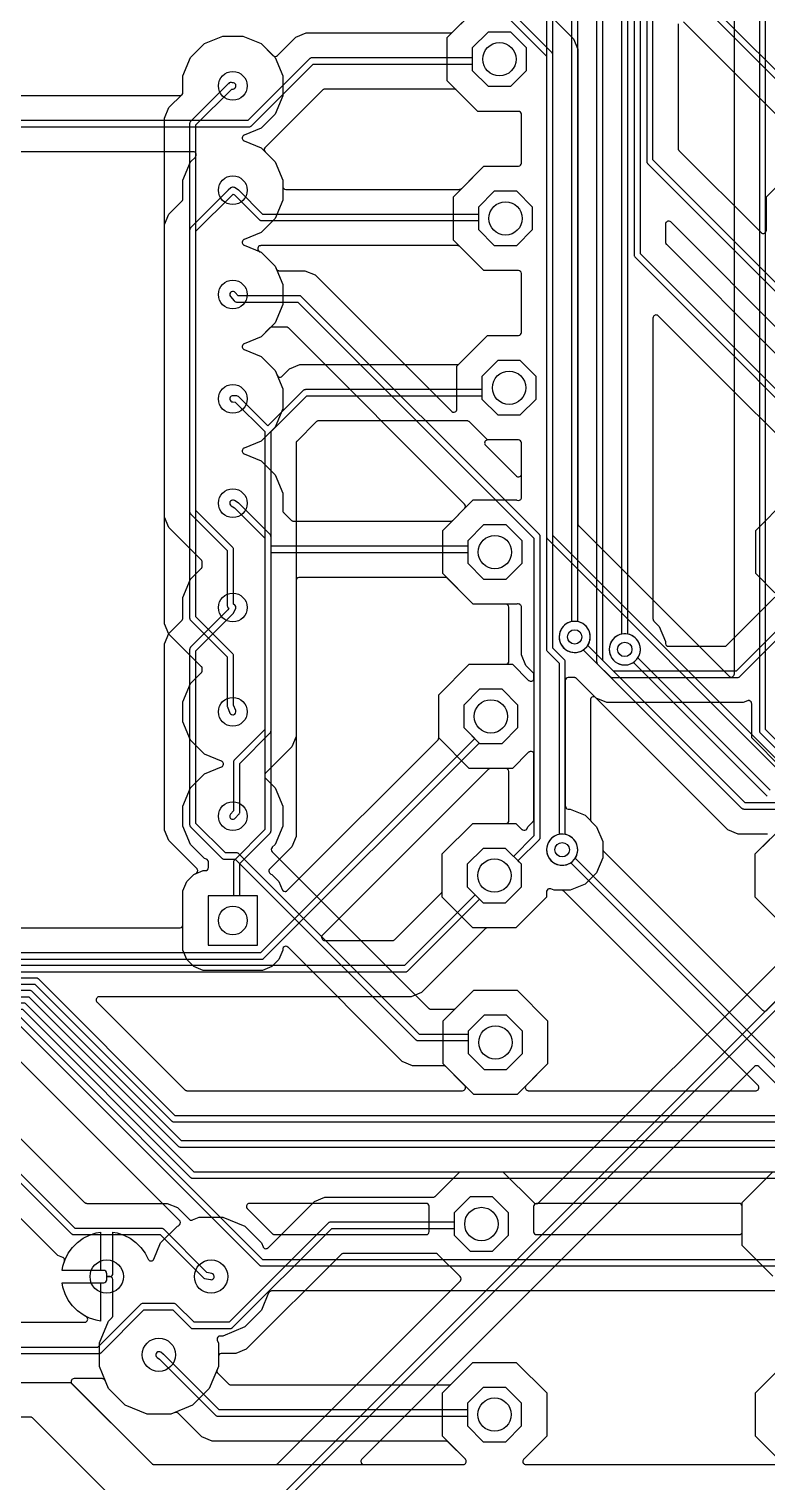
# Model space of a CAD drawing. Header units: millimetres. Extents: x 0 to 100, y 0 to 100.
# Drawn here: x 17.96 to 35.92, y 44.5 to 79.87 of the extents above; entities that cross this region are included whole.
import ezdxf

# ---------------------------------------------------------------- set-up
doc = ezdxf.new("R2010")
doc.units = ezdxf.units.MM

msp = doc.modelspace()

# ---------------------------------------------------------------- linework, layer by layer
at = {"layer": '16_copper'}
for points in [[(30.556, 83.026), (30.556, 64.77), (30.557, 64.762), (30.558, 64.753, 0.087654), (30.568, 64.729), (30.573, 64.723), (30.579, 64.716), (30.861, 64.434), (30.861, 60.264), (30.815, 60.252, 0.876976), (30.962, 59.515), (31.011, 59.521, 0.818106), (31.013, 60.264), (31.013, 64.465), (31.012, 64.474), (31.012, 64.482, 0.087654), (31.001, 64.507), (30.996, 64.512), (30.991, 64.519), (30.709, 64.802), (30.709, 83.058)], [(31.166, 82.874), (31.166, 65.446), (31.12, 65.434, 0.876976), (31.267, 64.697), (31.316, 64.703, 0.818106), (31.318, 65.446), (31.318, 82.906)], [(32.995, 82.874), (32.995, 76.657), (32.996, 76.649), (32.996, 76.64, 0.087654), (33.007, 76.616), (33.012, 76.61), (33.017, 76.603), (40.679, 68.941)], [(31.775, 82.722), (31.775, 64.465), (31.777, 64.457), (31.777, 64.448, 0.087654), (31.788, 64.424), (31.792, 64.418), (31.798, 64.411), (32.103, 64.107), (32.109, 64.101), (32.116, 64.096, 0.087651), (32.14, 64.086), (32.148, 64.085), (32.156, 64.084), (35.204, 64.084), (35.213, 64.085), (35.221, 64.086, 0.087654), (35.246, 64.096), (35.251, 64.101), (35.258, 64.107), (38.589, 67.437)], [(32.385, 82.569), (32.385, 65.141), (32.339, 65.129, 0.876976), (32.486, 64.392), (32.535, 64.398, 0.818106), (32.537, 65.141), (32.537, 82.601)], [(32.69, 82.722), (32.69, 74.371), (32.691, 74.363), (32.692, 74.354, 0.087654), (32.702, 74.33), (32.707, 74.324), (32.712, 74.317), (38.656, 68.374)], [(36.295, 61.87), (35.551, 62.614), (35.551, 63.448), (35.549, 63.457), (35.548, 63.467, 0.383472), (35.463, 63.523), (35.456, 63.521), (35.445, 63.518), (35.341, 63.475), (32.02, 63.475), (31.768, 63.579), (31.753, 63.594, 0.572911), (31.626, 63.561), (31.625, 63.552), (31.623, 63.545, 0.015791), (31.623, 63.54), (31.623, 60.636), (31.624, 60.627), (31.625, 60.619, 0.087654), (31.635, 60.595), (31.64, 60.589), (31.645, 60.582), (31.775, 60.453), (31.925, 60.09), (31.925, 59.697), (31.775, 59.334), (31.497, 59.056), (31.134, 58.905), (30.741, 58.905), (30.662, 58.938), (30.653, 58.94), (30.644, 58.943, 0.383481), (30.559, 58.886), (30.558, 58.878), (30.557, 58.867), (30.557, 58.737), (29.813, 57.993), (28.761, 57.993), (28.017, 58.737), (28.017, 59.789), (28.761, 60.533), (29.813, 60.533), (29.959, 60.388), (29.966, 60.382), (29.974, 60.376, 0.383473), (30.074, 60.396), (30.078, 60.403), (30.083, 60.412), (30.1, 60.453), (30.229, 60.582), (30.234, 60.589), (30.24, 60.595, 0.087651), (30.25, 60.62), (30.25, 60.627), (30.251, 60.636), (30.251, 62.211), (30.251, 62.213), (30.251, 62.216, 0.54841), (30.138, 62.277), (30.131, 62.272), (30.125, 62.268, 0.015772), (30.121, 62.264), (29.727, 61.87), (28.675, 61.87), (27.931, 62.614), (27.931, 63.666), (28.675, 64.41), (29.727, 64.41), (30.121, 64.016), (30.124, 64.014), (30.125, 64.012, 0.54841), (30.249, 64.049), (30.25, 64.057), (30.251, 64.065, 0.01577), (30.251, 64.069), (30.251, 64.15), (30.25, 64.158), (30.25, 64.166, 0.087654), (30.239, 64.191), (30.234, 64.196), (30.229, 64.203), (30.051, 64.382), (29.947, 64.634), (29.947, 65.807), (29.946, 65.81), (29.946, 65.813, 0.436992), (29.833, 65.874), (29.828, 65.87), (28.773, 65.87), (28.029, 66.614), (28.029, 67.666), (28.773, 68.41), (29.828, 68.41), (29.834, 68.406, 0.481349), (29.944, 68.452), (29.945, 68.461), (29.946, 68.468, 0.015801), (29.947, 68.473), (29.947, 69.794), (29.946, 69.799, 0.392588), (29.87, 69.87), (29.118, 69.87), (28.678, 70.31), (28.671, 70.315), (28.664, 70.321, 0.087651), (28.64, 70.331), (28.632, 70.331), (28.624, 70.333), (25.004, 70.333), (24.996, 70.331), (24.988, 70.331, 0.087654), (24.963, 70.32), (24.958, 70.316), (24.951, 70.31), (24.483, 69.842), (24.477, 69.835), (24.472, 69.829, 0.087651), (24.462, 69.804), (24.461, 69.797), (24.46, 69.788), (24.46, 62.652), (24.356, 62.4), (24.152, 62.197), (24.152, 62.197), (23.721, 61.765), (23.715, 61.758), (23.71, 61.752, 0.068341), (23.7, 61.727), (23.699, 61.72), (23.698, 61.711), (23.698, 61.68, 0.14431), (23.71, 61.638), (23.715, 61.633), (23.721, 61.626), (23.949, 61.397), (24.134, 60.951), (24.134, 60.469), (23.949, 60.023), (23.879, 59.952), (23.875, 59.948, 0.39257), (23.879, 59.845), (27.694, 56.029), (27.701, 56.024), (27.707, 56.019, 0.087651), (27.732, 56.009), (27.739, 56.008), (27.748, 56.007), (28.289, 56.007), (28.298, 56.008), (28.306, 56.009, 0.087654), (28.331, 56.019), (28.336, 56.024), (28.343, 56.029), (28.786, 56.472), (29.838, 56.472), (30.582, 55.728), (30.582, 54.676), (29.838, 53.932), (28.786, 53.932), (28.104, 54.613), (28.097, 54.618), (28.091, 54.624, 0.087651), (28.066, 54.634), (28.059, 54.634), (28.05, 54.635), (27.296, 54.635), (27.044, 54.74), (24.264, 57.52), (24.261, 57.521), (24.26, 57.524, 0.436211), (24.149, 57.511), (24.147, 57.509), (24.145, 57.506, 0.053146), (24.136, 57.486), (24.135, 57.478), (24.134, 57.471, 0.012752), (24.134, 57.466), (24.134, 57.445), (24.041, 57.221), (23.869, 57.049), (23.645, 56.956), (22.195, 56.956), (21.971, 57.049), (21.799, 57.221), (21.706, 57.445), (21.706, 58.895), (21.799, 59.119), (21.971, 59.291), (22.019, 59.311, 0.458573), (22.055, 59.42), (22.05, 59.427), (22.044, 59.435), (21.568, 59.911), (21.364, 60.114), (21.26, 60.366), (21.26, 64.906), (21.364, 65.158), (21.684, 65.479), (21.685, 65.48), (21.687, 65.481, 0.142991), (21.706, 65.52), (21.706, 65.529), (21.706, 65.531, 0.017867), (21.706, 65.536), (21.707, 65.538), (21.706, 65.539), (21.706, 66.031), (21.891, 66.477), (22.152, 66.738), (22.157, 66.745), (22.162, 66.751, 0.087651), (22.172, 66.776), (22.173, 66.783), (22.174, 66.792), (22.174, 66.893), (22.173, 66.901), (22.172, 66.91, 0.087654), (22.162, 66.934), (22.157, 66.94), (22.152, 66.947), (21.364, 67.734), (21.26, 67.986), (21.26, 77.708), (21.364, 77.96), (21.684, 78.28), (21.689, 78.287), (21.695, 78.293, 0.087651), (21.705, 78.318), (21.705, 78.325), (21.706, 78.334), (21.706, 78.731), (21.891, 79.177), (22.233, 79.519), (22.679, 79.704), (23.161, 79.704), (23.607, 79.519), (23.949, 79.177), (24.134, 78.731), (24.134, 78.249), (23.949, 77.803), (23.607, 77.461), (23.195, 77.29), (23.193, 77.289), (23.19, 77.288, 0.5484), (23.177, 77.16), (23.185, 77.156), (23.191, 77.152, 0.015775), (23.195, 77.15), (23.607, 76.979), (23.949, 76.637), (24.134, 76.191), (24.134, 75.709), (23.949, 75.263), (23.607, 74.921), (23.195, 74.75), (23.193, 74.749), (23.19, 74.748, 0.5484), (23.177, 74.62), (23.185, 74.616), (23.191, 74.612, 0.015775), (23.195, 74.61), (23.607, 74.439), (23.949, 74.097), (24.134, 73.651), (24.134, 73.169), (23.949, 72.723), (23.607, 72.381), (23.195, 72.21), (23.193, 72.209), (23.19, 72.208, 0.5484), (23.177, 72.08), (23.185, 72.076), (23.191, 72.072, 0.015775), (23.195, 72.07), (23.607, 71.899), (23.949, 71.557), (23.996, 71.444), (24.001, 71.436), (24.005, 71.427, 0.383466), (24.105, 71.408), (24.111, 71.413), (24.12, 71.419), (24.3, 71.6), (24.552, 71.704), (28.381, 71.704), (28.389, 71.705), (28.397, 71.706, 0.087654), (28.422, 71.716), (28.427, 71.721), (28.434, 71.727), (29.118, 72.41), (29.87, 72.41), (29.876, 72.411, 0.392588), (29.947, 72.486), (29.947, 73.917), (29.946, 73.923, 0.392588), (29.87, 73.993), (29.032, 73.993), (28.288, 74.737), (28.288, 75.789), (29.032, 76.533), (29.87, 76.533), (29.876, 76.534, 0.392588), (29.947, 76.609), (29.947, 77.794), (29.946, 77.799, 0.392588), (29.87, 77.87), (28.884, 77.87), (28.14, 78.614), (28.14, 79.666), (28.884, 80.41)], [(33.757, 79.999), (33.757, 76.973), (33.758, 76.964), (33.758, 76.956, 0.087654), (33.769, 76.931), (33.774, 76.926), (33.779, 76.919), (35.778, 74.92), (35.78, 74.919), (35.782, 74.916), (35.788, 74.913), (35.789, 74.911), (35.79, 74.911), (35.795, 74.907, 0.14431), (35.837, 74.898), (35.84, 74.899), (35.843, 74.899, 0.294754), (35.905, 74.953), (35.906, 74.962), (35.906, 74.962), (35.907, 74.965), (35.907, 74.967), (35.908, 74.969, 0.01577), (35.908, 74.974), (35.908, 75.789), (36.652, 76.533)], [(38.067, 68.1), (33.277, 72.89), (33.275, 72.892), (33.273, 72.894, 0.54841), (33.15, 72.857), (33.149, 72.848), (33.147, 72.841, 0.01577), (33.147, 72.836), (33.147, 65.513), (33.148, 65.504), (33.149, 65.496, 0.087654), (33.159, 65.471), (33.164, 65.466), (33.169, 65.459), (33.299, 65.33), (33.449, 64.966), (33.449, 64.922), (33.45, 64.917), (33.45, 64.911, 0.371202), (33.525, 64.846), (34.889, 64.846), (34.897, 64.847), (34.906, 64.848, 0.087654), (34.93, 64.858), (34.936, 64.863), (34.943, 64.869), (36.115, 66.041)], [(6.652, 62.887), (18.996, 50.543), (19.003, 50.538), (19.009, 50.532, 0.087651), (19.034, 50.522), (19.041, 50.522), (19.05, 50.521), (21.152, 50.521), (22.197, 49.476), (22.197, 49.476), (22.197, 49.475, 0.071774), (22.215, 49.463), (22.234, 49.456), (22.234, 49.456), (22.234, 49.456), (22.234, 49.456), (22.374, 49.425), (22.396, 49.424), (22.417, 49.429, 0.747787), (22.406, 49.575), (22.288, 49.6), (21.237, 50.651), (21.231, 50.656), (21.224, 50.661, 0.087651), (21.2, 50.671), (21.192, 50.672), (21.184, 50.673), (19.082, 50.673), (6.782, 62.973)], [(8.435, 62.181), (19.312, 51.305), (19.319, 51.3), (19.325, 51.294, 0.087651), (19.35, 51.284), (19.357, 51.284), (19.366, 51.283), (21.32, 51.283), (21.572, 51.178), (21.854, 50.896), (21.856, 50.895), (21.857, 50.894, 0.218356), (21.917, 50.874), (21.927, 50.877), (21.935, 50.879, 0.007894), (21.937, 50.88), (22.102, 50.948), (22.678, 50.948), (23.21, 50.727), (23.617, 50.32), (23.656, 50.226), (23.661, 50.218), (23.666, 50.209, 0.226628), (23.724, 50.179), (23.734, 50.18), (23.744, 50.181, 0.07971), (23.766, 50.19), (23.772, 50.195), (23.781, 50.201), (24.91, 51.331), (25.162, 51.435), (27.797, 51.435), (27.806, 51.436), (27.814, 51.437, 0.087654), (27.839, 51.447), (27.844, 51.452), (27.851, 51.457), (28.444, 52.05), (29.496, 52.05), (30.252, 51.294), (30.257, 51.291, 0.39257), (30.36, 51.294), (36.929, 57.863)], [(13.668, 48.387), (19.311, 48.387), (19.315, 48.388), (19.319, 48.387, 0.64561), (19.363, 48.519), (19.357, 48.523), (19.352, 48.528, 0.02267), (19.346, 48.531), (19.278, 48.566), (19.138, 48.667), (19.017, 48.788), (18.916, 48.928), (18.838, 49.081), (18.785, 49.244), (18.768, 49.348), (19.774, 49.348), (19.779, 49.348, 0.392588), (19.85, 49.424), (19.85, 49.576), (19.849, 49.582, 0.392588), (19.774, 49.652), (18.768, 49.652), (18.785, 49.756), (18.823, 49.873), (18.823, 49.875), (18.824, 49.878, 0.294761), (18.797, 49.956), (18.79, 49.961), (18.783, 49.965, 0.014771), (18.779, 49.967), (18.662, 50.015), (18.458, 50.219), (18.458, 50.219), (8.735, 59.941)], [(36.406, 53.932), (35.725, 54.612), (35.721, 54.615, 0.39257), (35.617, 54.612), (26.059, 45.054), (26.058, 45.052), (26.055, 45.05, 0.54841), (26.093, 44.927), (26.101, 44.925), (26.108, 44.924, 0.01577), (26.113, 44.924), (28.526, 44.924), (28.529, 44.924), (28.532, 44.924, 0.54841), (28.593, 45.037), (28.587, 45.044), (28.583, 45.05, 0.015772), (28.58, 45.054), (28.02, 45.614), (28.02, 46.666), (28.764, 47.41), (29.816, 47.41), (30.56, 46.666), (30.56, 45.614), (30, 45.054), (29.998, 45.052), (29.996, 45.05, 0.54841), (30.033, 44.927), (30.042, 44.925), (30.049, 44.924, 0.01577), (30.054, 44.924), (36.146, 44.924)], [(11.454, 47.625), (19.66, 47.625), (19.668, 47.626), (19.676, 47.627, 0.087654), (19.701, 47.637), (19.707, 47.642), (19.713, 47.647), (20.758, 48.692), (21.457, 48.692), (21.892, 48.257), (21.899, 48.252), (21.905, 48.246, 0.087651), (21.93, 48.236), (21.937, 48.236), (21.946, 48.235), (22.86, 48.235), (22.868, 48.236), (22.877, 48.236, 0.087654), (22.901, 48.247), (22.907, 48.252), (22.914, 48.257), (25.33, 50.673), (28.31, 50.673), (28.31, 50.506), (28.696, 50.12), (29.244, 50.12), (29.63, 50.506), (29.63, 51.054), (29.244, 51.44), (28.696, 51.44), (28.31, 51.054), (28.31, 50.825), (25.298, 50.825), (25.29, 50.824), (25.282, 50.824, 0.087654), (25.257, 50.813), (25.251, 50.808), (25.245, 50.803), (22.828, 48.387), (21.977, 48.387), (21.542, 48.822), (21.535, 48.827), (21.529, 48.832, 0.087651), (21.504, 48.842), (21.497, 48.843), (21.488, 48.844), (20.726, 48.844), (20.718, 48.843), (20.71, 48.842, 0.087654), (20.685, 48.832), (20.679, 48.827), (20.673, 48.822), (19.628, 47.777), (11.43, 47.777)], [(20.032, 44.076), (18.054, 46.054), (18.047, 46.059), (18.041, 46.064, 0.087651), (18.016, 46.074), (18.009, 46.075), (18, 46.076), (4, 46.076), (3.992, 46.075), (3.983, 46.074, 0.087654), (3.959, 46.064), (3.953, 46.059), (3.946, 46.054), (1.038, 43.146)]]:
    msp.add_lwpolyline(points, format="xyb", dxfattribs=at)
for points in [[(40.787, 69.049), (33.147, 76.689), (33.147, 82.906)], [(38.503, 67.567), (35.173, 64.237), (32.188, 64.237), (31.928, 64.497), (31.928, 82.753)], [(38.741, 68.504), (32.842, 74.403), (32.842, 82.753)], [(33.779, 81.023), (40.919, 73.882)], [(41.049, 73.968), (33.909, 81.108)], [(37.276, 76.663), (33.887, 80.053)], [(53.591, 73.663), (22.654, 42.726)], [(22.784, 42.64), (53.676, 73.533)], [(36.115, 66.148), (35.649, 66.614), (35.649, 67.666), (36.393, 68.41)], [(36.381, 57.993), (35.637, 58.737), (35.637, 59.789), (36.381, 60.533)], [(36.064, 49.51), (35.32, 50.254), (35.32, 51.306), (36.064, 52.05)], [(36.2, 45.054), (35.64, 45.614), (35.64, 46.666), (36.384, 47.41)]]:
    msp.add_lwpolyline(points, dxfattribs=at)
for points in [[(30.07, 78.866), (30.07, 79.414), (29.684, 79.8), (29.136, 79.8), (28.75, 79.414), (28.75, 78.866), (29.136, 78.48), (29.684, 78.48)], [(30.218, 74.99), (30.218, 75.537), (29.831, 75.924), (29.284, 75.924), (28.897, 75.537), (28.897, 74.99), (29.284, 74.603), (29.831, 74.603)], [(29.96, 66.866), (29.96, 67.414), (29.573, 67.8), (29.026, 67.8), (28.639, 67.414), (28.639, 66.866), (29.026, 66.48), (29.573, 66.48)], [(29.861, 62.866), (29.861, 63.414), (29.474, 63.8), (28.927, 63.8), (28.54, 63.414), (28.54, 62.866), (28.927, 62.48), (29.474, 62.48)], [(29.947, 58.99), (29.947, 59.537), (29.561, 59.924), (29.013, 59.924), (28.627, 59.537), (28.627, 58.99), (29.013, 58.603), (29.561, 58.603)], [(23.524, 58.774), (22.316, 58.774), (22.316, 57.566), (23.524, 57.566)], [(29.95, 45.866), (29.95, 46.414), (29.564, 46.8), (29.016, 46.8), (28.63, 46.414), (28.63, 45.866), (29.016, 45.48), (29.564, 45.48)]]:
    msp.add_lwpolyline(points, close=True, dxfattribs=at)
for points in [[(29.972, 54.928), (29.972, 55.475), (29.585, 55.862), (29.038, 55.862), (28.651, 55.475), (28.651, 55.397), (27.464, 55.397), (23.066, 59.795), (23.059, 59.8), (23.053, 59.805, 0.087651), (23.028, 59.815), (23.021, 59.816), (23.012, 59.817), (22.739, 59.817), (22.022, 60.534), (22.022, 64.738), (22.914, 65.631), (22.917, 65.635), (22.926, 65.647), (22.986, 65.752), (22.986, 65.752), (22.986, 65.753, 0.294763), (22.981, 65.835), (22.967, 65.85), (22.936, 65.874), (22.936, 67.208), (22.935, 67.217), (22.934, 67.225, 0.087654), (22.924, 67.25), (22.919, 67.255), (22.914, 67.262), (22.022, 68.154), (22.022, 77.54), (22.894, 78.412), (22.925, 78.414), (22.946, 78.419, 0.752235), (22.936, 78.565), (22.915, 78.566, 0.340035), (22.811, 78.543), (22.806, 78.54), (21.892, 77.625), (21.887, 77.619), (21.881, 77.612, 0.087651), (21.871, 77.588), (21.871, 77.58), (21.869, 77.572), (21.869, 68.123), (21.871, 68.114), (21.871, 68.106, 0.087654), (21.882, 68.081), (21.886, 68.076), (21.892, 68.069), (22.784, 67.177), (22.784, 65.837), (22.784, 65.835), (22.784, 65.832, 0.144315), (22.799, 65.792), (22.805, 65.785), (22.81, 65.779, 0.012117), (22.813, 65.777), (22.821, 65.77), (22.799, 65.731), (21.892, 64.824), (21.887, 64.817), (21.881, 64.811, 0.087651), (21.871, 64.786), (21.871, 64.779), (21.869, 64.77), (21.869, 60.503), (21.871, 60.494), (21.871, 60.486, 0.087654), (21.882, 60.461), (21.886, 60.456), (21.892, 60.449), (22.654, 59.687), (22.661, 59.682), (22.667, 59.676, 0.087651), (22.692, 59.666), (22.699, 59.666), (22.708, 59.665), (22.981, 59.665), (27.378, 55.267), (27.385, 55.262), (27.391, 55.257, 0.087651), (27.416, 55.247), (27.423, 55.246), (27.432, 55.245), (28.651, 55.245), (28.651, 54.928), (29.038, 54.541), (29.585, 54.541)], [(36.218, 71.922, 0.197431), (36.271, 71.943), (36.489, 72.161), (36.493, 72.166, 0.39257), (36.489, 72.269), (33.582, 75.176), (33.58, 75.178), (33.578, 75.18, 0.54841), (33.455, 75.143), (33.453, 75.134), (33.452, 75.127, 0.01577), (33.452, 75.122), (33.452, 74.687), (33.453, 74.678), (33.454, 74.67, 0.087654), (33.464, 74.645), (33.469, 74.64), (33.474, 74.633), (36.164, 71.943), (36.168, 71.94, 0.163397), (36.213, 71.921)], [(22.939, 60.636, 0.141391), (22.975, 60.658), (23.068, 60.755), (23.072, 60.761), (23.077, 60.767, 0.094549), (23.087, 60.794), (23.088, 60.8), (23.089, 60.808), (23.089, 61.995), (23.828, 62.735), (23.833, 62.742), (23.839, 62.748, 0.087651), (23.849, 62.773), (23.849, 62.78), (23.851, 62.789), (23.851, 70.072), (24.72, 70.942), (28.984, 70.942), (28.984, 70.866), (29.37, 70.48), (29.917, 70.48), (30.304, 70.866), (30.304, 71.414), (29.917, 71.8), (29.37, 71.8), (28.984, 71.414), (28.984, 71.095), (24.689, 71.095), (24.68, 71.093), (24.672, 71.093, 0.087654), (24.647, 71.082), (24.642, 71.078), (24.635, 71.072), (23.774, 70.212), (23.066, 70.92), (23.061, 70.924), (23.056, 70.929, 0.141392), (23.016, 70.942), (22.923, 70.946), (22.902, 70.944, 0.866042), (22.917, 70.794), (22.979, 70.791), (23.698, 70.072), (23.698, 62.82), (22.959, 62.081), (22.953, 62.074), (22.948, 62.067, 0.087651), (22.938, 62.043), (22.937, 62.035), (22.936, 62.027), (22.936, 60.838), (22.865, 60.762), (22.852, 60.745, 0.548406), (22.917, 60.634)], [(23.966, 44.925), (23.975, 44.926, 0.087654), (23.999, 44.936), (24.005, 44.941), (24.012, 44.946), (28.456, 49.39), (28.459, 49.395, 0.39257), (28.456, 49.498), (27.913, 50.041), (27.906, 50.046), (27.9, 50.052, 0.087651), (27.875, 50.062), (27.868, 50.062), (27.859, 50.063), (25.614, 50.063), (25.606, 50.062), (25.597, 50.062, 0.087654), (25.573, 50.051), (25.567, 50.046), (25.56, 50.041), (23.248, 47.729), (22.996, 47.625), (22.644, 47.625), (22.638, 47.624, 0.371552), (22.569, 47.554), (22.569, 47.554), (22.569, 47.554), (22.568, 47.549), (22.568, 47.307), (22.347, 46.775), (21.94, 46.368), (21.408, 46.147), (20.832, 46.147), (20.3, 46.368), (19.893, 46.775), (19.812, 46.968), (19.812, 46.97), (19.811, 46.971, 0.21835), (19.763, 47.013), (19.752, 47.014), (19.744, 47.015, 0.007886), (19.742, 47.015), (19.061, 47.015), (19.058, 47.015), (19.055, 47.015, 0.54841), (18.994, 46.902), (19, 46.895), (19.004, 46.889, 0.015772), (19.007, 46.885), (20.946, 44.946), (20.953, 44.941), (20.959, 44.936, 0.087651), (20.984, 44.926), (20.991, 44.925), (21, 44.924), (23.958, 44.924)]]:
    msp.add_lwpolyline(points, format="xyb", close=True, dxfattribs=at)
at = {"layer": '1_copper'}
for points in [[(3.277, 94.793), (3.277, 59.436), (3.278, 59.428), (3.278, 59.419, 0.087654), (3.289, 59.395), (3.294, 59.389), (3.299, 59.382), (6.957, 55.725), (6.963, 55.719), (6.97, 55.714, 0.087651), (6.994, 55.704), (7.002, 55.703), (7.01, 55.702), (17.647, 55.702), (23.568, 49.781), (23.575, 49.776), (23.581, 49.77, 0.087651), (23.606, 49.76), (23.613, 49.76), (23.622, 49.759), (37.033, 49.759)], [(37.002, 49.911), (23.654, 49.911), (17.732, 55.832), (17.725, 55.837), (17.719, 55.843, 0.087651), (17.694, 55.853), (17.687, 55.853), (17.678, 55.855), (7.042, 55.855), (3.429, 59.468), (3.429, 94.761)], [(3.581, 94.64), (3.581, 59.588), (3.583, 59.58), (3.583, 59.572, 0.087654), (3.594, 59.547), (3.598, 59.541), (3.604, 59.535), (7.109, 56.029), (7.116, 56.024), (7.122, 56.019, 0.087651), (7.147, 56.009), (7.154, 56.008), (7.163, 56.007), (17.799, 56.007), (21.892, 51.915), (21.899, 51.909), (21.905, 51.904, 0.087651), (21.93, 51.894), (21.937, 51.893), (21.946, 51.892), (43.739, 51.892)], [(43.707, 52.045), (21.977, 52.045), (17.885, 56.137), (17.878, 56.142), (17.871, 56.148, 0.087651), (17.847, 56.158), (17.839, 56.158), (17.831, 56.159), (7.194, 56.159), (3.734, 59.62), (3.734, 94.609)], [(3.886, 93.421), (3.886, 59.741), (3.887, 59.732), (3.888, 59.724, 0.087654), (3.898, 59.699), (3.903, 59.694), (3.909, 59.687), (7.261, 56.334), (7.268, 56.329), (7.275, 56.324, 0.087651), (7.299, 56.314), (7.307, 56.313), (7.315, 56.312), (17.952, 56.312), (21.587, 52.677), (21.594, 52.671), (21.6, 52.666, 0.087651), (21.625, 52.656), (21.632, 52.655), (21.641, 52.654), (42.148, 52.654)], [(42.148, 52.807), (21.672, 52.807), (18.037, 56.442), (18.03, 56.447), (18.024, 56.452, 0.087651), (17.999, 56.462), (17.992, 56.463), (17.983, 56.464), (7.347, 56.464), (4.039, 59.772), (4.039, 93.39)], [(36.082, 93.004), (35.458, 93.004), (35.016, 92.562), (35.016, 91.938), (35.458, 91.496), (35.738, 91.496), (35.738, 62.789), (35.739, 62.78), (35.74, 62.772, 0.087654), (35.75, 62.747), (35.755, 62.742), (35.76, 62.735), (36.37, 62.125)], [(4.191, 92.659), (4.191, 59.893), (4.192, 59.885), (4.193, 59.876, 0.087654), (4.203, 59.852), (4.208, 59.846), (4.213, 59.839), (7.414, 56.639), (7.421, 56.634), (7.427, 56.628, 0.087651), (7.452, 56.618), (7.459, 56.618), (7.468, 56.617), (18.104, 56.617), (21.435, 53.286), (21.441, 53.281), (21.448, 53.276, 0.087651), (21.472, 53.266), (21.48, 53.265), (21.488, 53.264), (41.386, 53.264)], [(41.386, 53.416), (21.52, 53.416), (18.189, 56.747), (18.183, 56.752), (18.176, 56.757, 0.087651), (18.152, 56.767), (18.144, 56.768), (18.136, 56.769), (7.499, 56.769), (4.343, 59.925), (4.343, 92.628)], [(29.293, 81.557), (31.214, 79.636), (31.318, 79.384), (31.318, 67.829), (31.319, 67.82), (31.32, 67.812, 0.087654), (31.33, 67.788), (31.335, 67.782), (31.341, 67.775), (34.998, 64.117), (35, 64.116), (35.002, 64.113, 0.198911), (35.058, 64.095), (35.06, 64.096), (35.063, 64.096, 0.294754), (35.125, 64.151), (35.127, 64.159), (35.128, 64.166, 0.01577), (35.128, 64.171), (35.128, 90.932)], [(36.608, 61.646), (30.709, 67.545), (30.709, 79.248), (30.707, 79.256), (30.707, 79.265, 0.087654), (30.696, 79.289), (30.692, 79.295), (30.686, 79.302), (19.409, 90.579)], [(19.323, 90.449), (30.556, 79.216), (30.556, 67.513), (30.557, 67.505), (30.558, 67.496, 0.087654), (30.568, 67.472), (30.573, 67.466), (30.579, 67.459), (36.522, 61.516)], [(9.002, 78.257), (21.63, 78.257), (21.636, 78.258, 0.392588), (21.706, 78.334), (21.706, 78.731), (21.891, 79.177), (22.233, 79.519), (22.679, 79.704), (23.161, 79.704), (23.607, 79.519), (23.897, 79.229), (23.902, 79.226, 0.39257), (24.005, 79.229), (24.453, 79.677), (24.705, 79.781), (28.224, 79.781), (28.232, 79.783), (28.241, 79.783, 0.087654), (28.265, 79.794), (28.271, 79.798), (28.278, 79.804), (28.638, 80.164)], [(8.611, 77.495), (23.317, 77.495), (23.326, 77.497), (23.334, 77.497, 0.087654), (23.359, 77.508), (23.364, 77.512), (23.371, 77.518), (24.873, 79.019), (28.75, 79.019), (28.75, 78.866), (29.136, 78.48), (29.684, 78.48), (30.07, 78.866), (30.07, 79.414), (29.684, 79.8), (29.136, 79.8), (28.75, 79.414), (28.75, 79.172), (24.841, 79.172), (24.833, 79.171), (24.824, 79.17, 0.087654), (24.8, 79.16), (24.794, 79.155), (24.787, 79.149), (23.286, 77.648), (8.611, 77.648)], [(8.97, 57.988), (21.63, 57.988), (21.636, 57.989, 0.392588), (21.706, 58.064), (21.706, 58.895), (21.799, 59.119), (21.971, 59.291), (22.195, 59.384), (22.25, 59.384, 0.414214), (22.327, 59.46), (22.327, 59.591), (22.326, 59.593), (22.327, 59.595, 0.218353), (22.298, 59.651), (22.288, 59.657), (22.282, 59.661), (22.281, 59.661), (22.28, 59.662), (22.233, 59.681), (21.891, 60.023), (21.706, 60.469), (21.706, 60.951), (21.891, 61.397), (22.233, 61.739), (22.645, 61.91), (22.647, 61.911), (22.65, 61.912, 0.5484), (22.663, 62.04), (22.655, 62.044), (22.649, 62.048, 0.015775), (22.645, 62.05), (22.233, 62.221), (21.891, 62.563), (21.706, 63.009), (21.706, 63.491), (21.891, 63.937), (22.152, 64.198), (22.157, 64.205), (22.162, 64.211, 0.071785), (22.171, 64.231), (22.172, 64.234), (22.172, 64.236), (22.173, 64.243), (22.174, 64.252), (22.174, 64.302, 0.14431), (22.162, 64.343), (22.157, 64.349), (22.152, 64.356), (21.364, 65.144), (21.26, 65.396), (21.26, 75.117), (21.364, 75.369), (21.684, 75.689), (21.689, 75.696), (21.695, 75.702, 0.087651), (21.705, 75.727), (21.705, 75.734), (21.706, 75.743), (21.706, 76.191), (21.891, 76.637), (22.009, 76.756), (22.011, 76.758), (22.013, 76.76, 0.54841), (21.976, 76.883), (21.968, 76.884), (21.96, 76.886, 0.015781), (21.956, 76.886), (9.296, 76.886)], [(7.62, 56.921), (27.127, 56.921), (27.136, 56.923), (27.144, 56.923, 0.087654), (27.169, 56.934), (27.174, 56.938), (27.181, 56.944), (28.927, 58.689), (29.013, 58.603), (29.561, 58.603), (29.947, 58.99), (29.947, 59.537), (29.861, 59.623), (30.381, 60.144), (30.387, 60.151), (30.392, 60.157, 0.087651), (30.402, 60.182), (30.403, 60.189), (30.404, 60.198), (30.404, 67.513), (30.403, 67.522), (30.402, 67.53, 0.087654), (30.392, 67.555), (30.387, 67.56), (30.381, 67.567), (24.59, 73.358), (24.583, 73.363), (24.577, 73.369, 0.087651), (24.552, 73.379), (24.545, 73.379), (24.536, 73.381), (23.047, 73.381), (22.977, 73.46), (22.961, 73.474, 0.866045), (22.863, 73.36), (22.955, 73.254), (22.955, 73.254), (22.955, 73.254, 0.070909), (22.972, 73.24), (22.972, 73.24), (22.972, 73.24, 0.071785), (22.992, 73.231), (23.012, 73.228), (24.505, 73.228), (30.251, 67.482), (30.251, 60.23), (29.753, 59.731), (29.561, 59.924), (29.013, 59.924), (28.627, 59.537), (28.627, 58.99), (28.819, 58.797), (27.096, 57.074), (7.652, 57.074)], [(36.576, 61.036), (35.388, 61.036), (31.558, 64.866), (31.582, 64.907, 1), (30.902, 65.242), (30.883, 65.197, 0.714262), (31.451, 64.758), (35.303, 60.906), (35.31, 60.901), (35.316, 60.896, 0.087651), (35.341, 60.886), (35.348, 60.885), (35.357, 60.884), (36.544, 60.884)], [(35.998, 61.341), (32.778, 64.561), (32.801, 64.602, 1), (32.121, 64.938), (32.102, 64.892, 0.714262), (32.67, 64.454), (35.913, 61.211), (35.919, 61.206), (35.926, 61.2, 0.087651)], [(35.938, 60.274), (35.22, 60.274), (34.968, 60.379), (31.282, 64.065), (31.275, 64.07), (31.269, 64.075, 0.087651), (31.244, 64.085), (31.237, 64.086), (31.228, 64.087), (31.09, 64.087), (31.084, 64.086, 0.392588), (31.013, 64.011), (31.013, 60.957), (31.014, 60.952, 0.353397), (31.079, 60.882), (31.084, 60.882), (31.09, 60.881), (31.134, 60.881), (31.497, 60.731), (31.775, 60.453), (31.925, 60.09), (31.925, 59.907), (31.926, 59.898), (31.927, 59.89, 0.087654), (31.937, 59.865), (31.942, 59.86), (31.947, 59.853), (35.813, 55.987), (35.818, 55.984, 0.163397), (35.862, 55.965), (35.868, 55.965, 0.197431), (35.921, 55.987), (36.406, 56.472)], [(8.534, 57.226), (23.622, 57.226), (23.63, 57.227), (23.639, 57.228, 0.087654), (23.663, 57.238), (23.669, 57.243), (23.676, 57.249), (28.917, 62.49), (28.927, 62.48), (29.474, 62.48), (29.861, 62.866), (29.861, 63.414), (29.474, 63.8), (28.927, 63.8), (28.54, 63.414), (28.54, 62.866), (28.809, 62.598), (23.59, 57.379), (8.566, 57.379)], [(12.683, 46.924), (18.968, 46.924), (20.946, 44.946), (20.953, 44.941), (20.959, 44.936, 0.087651), (20.984, 44.926), (20.991, 44.925), (21, 44.924), (28.526, 44.924), (28.529, 44.924), (28.532, 44.924, 0.54841), (28.593, 45.037), (28.587, 45.044), (28.583, 45.05, 0.015772), (28.58, 45.054), (28.165, 45.469), (28.158, 45.474), (28.152, 45.48, 0.087651), (28.127, 45.49), (28.12, 45.49), (28.111, 45.491), (22.419, 45.491), (22.167, 45.596), (21.591, 46.172), (21.589, 46.173), (21.588, 46.174, 0.218356), (21.528, 46.194), (21.517, 46.191), (21.51, 46.189, 0.007894), (21.508, 46.188), (21.408, 46.147), (20.832, 46.147), (20.3, 46.368), (19.893, 46.775), (19.672, 47.307), (19.672, 47.883), (19.893, 48.415), (19.98, 48.503), (19.985, 48.509), (19.991, 48.516, 0.087651), (20.001, 48.54), (20.001, 48.548), (20.002, 48.556), (20.002, 49.424), (20.002, 49.429, 0.218348), (19.971, 49.485), (19.967, 49.488, -0.108546), (19.926, 49.5), (19.85, 49.5), (19.85, 49.5), (19.926, 49.5), (19.932, 49.501, 0.392588), (20.002, 49.576), (20.002, 50.582), (20.106, 50.565), (20.269, 50.512), (20.422, 50.434), (20.562, 50.333), (20.683, 50.212), (20.784, 50.072), (20.861, 49.921), (20.861, 49.921), (20.861, 49.921), (20.861, 49.921, 0.548404), (20.989, 49.909), (20.991, 49.912), (21, 49.926), (21.163, 50.32), (21.57, 50.727), (21.599, 50.739, 0.458573), (21.635, 50.849), (21.63, 50.855), (21.623, 50.864), (17.417, 55.07)], [(37.17, 49.149), (23.863, 49.149), (23.861, 49.149), (23.859, 49.149, 0.218346), (23.803, 49.12), (23.797, 49.111), (23.793, 49.104, 0.00789), (23.792, 49.102), (23.617, 48.68), (23.21, 48.273), (22.678, 48.052), (22.612, 48.052, 0.458574), (22.536, 47.965), (22.539, 47.957), (22.541, 47.947), (22.568, 47.883), (22.568, 47.307), (22.537, 47.232), (22.536, 47.23), (22.536, 47.229, 0.218355), (22.541, 47.166), (22.547, 47.157), (22.552, 47.151, 0.007896), (22.553, 47.149), (22.817, 46.885), (22.824, 46.88), (22.83, 46.875, 0.087651), (22.855, 46.865), (22.862, 46.864), (22.871, 46.863), (28.185, 46.863), (28.194, 46.864), (28.202, 46.865, 0.087654), (28.227, 46.875), (28.232, 46.88), (28.239, 46.885), (28.764, 47.41), (29.816, 47.41), (30.56, 46.666), (30.56, 45.614), (30, 45.054), (29.998, 45.052), (29.996, 45.05, 0.54841), (30.033, 44.927), (30.042, 44.925), (30.049, 44.924, 0.01577), (30.054, 44.924), (36.146, 44.924)], [(20.032, 44.076), (18.054, 46.054), (18.047, 46.059), (18.041, 46.064, 0.087651), (18.016, 46.074), (18.009, 46.075), (18, 46.076), (4.023, 46.076)]]:
    msp.add_lwpolyline(points, format="xyb", dxfattribs=at)
for points in [[(36.455, 62.255), (35.89, 62.82), (35.89, 91.496), (36.082, 91.496)], [(36.381, 57.993), (35.637, 58.737), (35.637, 59.789), (35.992, 60.144)], [(36.2, 45.054), (35.64, 45.614), (35.64, 46.666), (36.384, 47.41)]]:
    msp.add_lwpolyline(points, dxfattribs=at)
for points in [[(28.447, 75.973), (28.455, 75.973, 0.087654), (28.48, 75.984), (28.485, 75.988), (28.492, 75.994), (29.032, 76.533), (29.87, 76.533), (29.876, 76.534, 0.392588), (29.947, 76.609), (29.947, 77.794), (29.946, 77.799, 0.392588), (29.87, 77.87), (28.884, 77.87), (28.366, 78.387), (28.36, 78.393), (28.353, 78.398, 0.087651), (28.329, 78.408), (28.321, 78.409), (28.313, 78.41), (25.157, 78.41), (25.148, 78.409), (25.14, 78.408, 0.087654), (25.116, 78.398), (25.11, 78.393), (25.103, 78.387), (23.909, 77.194), (23.705, 76.989), (23.701, 76.985, 0.39257), (23.705, 76.882), (23.949, 76.637), (24.134, 76.191), (24.134, 76.048), (24.134, 76.042, 0.392588), (24.21, 75.971), (28.438, 75.971)], [(22.939, 63.176, 0.455112), (22.991, 63.279), (22.936, 63.413), (22.936, 64.618), (22.935, 64.626), (22.934, 64.634, 0.087654), (22.924, 64.659), (22.919, 64.665), (22.914, 64.671), (22.022, 65.564), (22.022, 74.949), (22.913, 75.84), (22.93, 75.856), (22.965, 75.835), (23.568, 75.232), (23.575, 75.227), (23.581, 75.221, 0.087651), (23.606, 75.211), (23.613, 75.211), (23.622, 75.209), (28.897, 75.209), (28.897, 74.99), (29.284, 74.603), (29.831, 74.603), (30.218, 74.99), (30.218, 75.537), (29.831, 75.924), (29.284, 75.924), (28.897, 75.537), (28.897, 75.362), (23.654, 75.362), (23.066, 75.949), (23.06, 75.954), (23.051, 75.961), (22.959, 76.016), (22.954, 76.018, 0.310763), (22.869, 76.006), (22.809, 75.951), (22.808, 75.95), (22.806, 75.949), (21.892, 75.035), (21.887, 75.028), (21.881, 75.021, 0.087651), (21.871, 74.997), (21.871, 74.989), (21.869, 74.981), (21.869, 65.532), (21.871, 65.524), (21.871, 65.515, 0.087654), (21.882, 65.491), (21.886, 65.485), (21.892, 65.478), (22.784, 64.586), (22.784, 63.398), (22.784, 63.394), (22.784, 63.39, 0.06891), (22.789, 63.37), (22.849, 63.221), (22.86, 63.203, 0.218355), (22.917, 63.174)], [(28.306, 70.545), (28.309, 70.545, 0.294754), (28.371, 70.6), (28.372, 70.609), (28.374, 70.616, 0.01577), (28.374, 70.621), (28.374, 71.666), (29.118, 72.41), (29.87, 72.41), (29.876, 72.411, 0.392588), (29.947, 72.486), (29.947, 73.917), (29.946, 73.923, 0.392588), (29.87, 73.993), (29.032, 73.993), (28.447, 74.577), (28.441, 74.583), (28.434, 74.588, 0.087651), (28.41, 74.598), (28.402, 74.599), (28.394, 74.6), (23.602, 74.6), (23.595, 74.599), (23.588, 74.599, 0.665119), (23.558, 74.462), (23.561, 74.459), (23.567, 74.457), (23.573, 74.453), (23.607, 74.439), (23.949, 74.097), (23.974, 74.037, 0.229641), (24.023, 73.993), (24.034, 73.992), (24.042, 73.99, 0.007886), (24.044, 73.99), (24.673, 73.99), (24.925, 73.886), (28.244, 70.567), (28.246, 70.565), (28.248, 70.563, 0.198911), (28.303, 70.545)], [(28.234, 67.895), (28.243, 67.896, 0.087654), (28.267, 67.906), (28.273, 67.911), (28.28, 67.917), (28.563, 68.2), (28.567, 68.205, 0.39257), (28.563, 68.308), (24.275, 72.596), (24.268, 72.601), (24.261, 72.607, 0.087651), (24.237, 72.617), (24.229, 72.617), (24.221, 72.619), (23.876, 72.619), (23.868, 72.617), (23.86, 72.617, 0.087654), (23.835, 72.606), (23.83, 72.602), (23.823, 72.596), (23.607, 72.381), (23.195, 72.21), (23.193, 72.209), (23.19, 72.208, 0.5484), (23.177, 72.08), (23.185, 72.076), (23.191, 72.072, 0.015775), (23.195, 72.07), (23.607, 71.899), (23.949, 71.557), (24.134, 71.111), (24.134, 70.629), (23.949, 70.183), (23.607, 69.841), (23.195, 69.67), (23.193, 69.669), (23.19, 69.668, 0.5484), (23.177, 69.54), (23.185, 69.536), (23.191, 69.532, 0.015775), (23.195, 69.53), (23.607, 69.359), (23.949, 69.017), (24.134, 68.571), (24.134, 68.155), (24.135, 68.147), (24.135, 68.139, 0.087654), (24.146, 68.114), (24.151, 68.109), (24.156, 68.102), (24.341, 67.917), (24.348, 67.911), (24.354, 67.906, 0.087651), (24.379, 67.896), (24.386, 67.895), (24.395, 67.894), (28.226, 67.894)], [(29.879, 68.973), (29.882, 68.973, 0.294754), (29.944, 69.027), (29.945, 69.036), (29.946, 69.043, 0.01577), (29.947, 69.048), (29.947, 69.794), (29.946, 69.799, 0.392588), (29.87, 69.87), (29.125, 69.87), (29.122, 69.87), (29.119, 69.87, 0.54841), (29.058, 69.757), (29.063, 69.75), (29.067, 69.743, 0.015772), (29.071, 69.74), (29.817, 68.994), (29.819, 68.992), (29.821, 68.99, 0.198911), (29.876, 68.972)], [(22.959, 59.642, 0.144304), (22.938, 59.604), (22.937, 59.597), (22.936, 59.588), (22.936, 58.774), (22.316, 58.774), (22.316, 57.566), (23.524, 57.566), (23.524, 58.774), (23.089, 58.774), (23.089, 59.557), (23.828, 60.297), (23.833, 60.303), (23.839, 60.31, 0.087651), (23.849, 60.334), (23.849, 60.342), (23.851, 60.35), (23.851, 67.132), (28.639, 67.132), (28.639, 66.866), (29.026, 66.48), (29.573, 66.48), (29.96, 66.866), (29.96, 67.414), (29.573, 67.8), (29.026, 67.8), (28.639, 67.414), (28.639, 67.285), (23.851, 67.285), (23.851, 67.513), (23.849, 67.522), (23.849, 67.53, 0.087654), (23.838, 67.555), (23.834, 67.56), (23.828, 67.567), (23.066, 68.329), (23.06, 68.334), (23.051, 68.341), (22.959, 68.396), (22.939, 68.404, 0.866052), (22.881, 68.264), (22.965, 68.215), (23.698, 67.482), (23.698, 60.382)], [(24.2, 58.876), (24.21, 58.877, 0.07971), (24.232, 58.886), (24.238, 58.891), (24.247, 58.897), (27.909, 62.559), (27.914, 62.566), (27.919, 62.572, 0.087651), (27.929, 62.597), (27.93, 62.604), (27.931, 62.613), (27.931, 63.666), (28.675, 64.41), (29.566, 64.41), (29.571, 64.411, 0.392588), (29.642, 64.486), (29.642, 65.794), (29.641, 65.799, 0.392588), (29.566, 65.87), (28.773, 65.87), (28.143, 66.5), (28.136, 66.505), (28.13, 66.511, 0.087651), (28.105, 66.521), (28.098, 66.521), (28.089, 66.523), (24.536, 66.523), (24.531, 66.522, 0.392588), (24.46, 66.446), (24.46, 60.214), (24.356, 59.962), (24.152, 59.758), (23.819, 59.426), (23.814, 59.418), (23.808, 59.41, 0.303345), (23.812, 59.326), (23.819, 59.319), (23.826, 59.312, 0.005637), (23.828, 59.31), (23.835, 59.307), (23.844, 59.301), (23.869, 59.291), (24.041, 59.119), (24.123, 58.922), (24.128, 58.914), (24.132, 58.905, 0.226628), (24.191, 58.875)], [(26.82, 57.685), (26.828, 57.685, 0.087654), (26.853, 57.696), (26.858, 57.7), (26.865, 57.706), (27.995, 58.835), (28, 58.842), (28.005, 58.848, 0.087651), (28.015, 58.873), (28.016, 58.88), (28.017, 58.889), (28.017, 59.789), (28.761, 60.533), (29.566, 60.533), (29.571, 60.534, 0.392588), (29.642, 60.609), (29.642, 61.794), (29.641, 61.799, 0.392588), (29.566, 61.87), (29.191, 61.87), (29.183, 61.869), (29.174, 61.868, 0.087654), (29.15, 61.858), (29.144, 61.853), (29.137, 61.848), (25.103, 57.813), (25.101, 57.811), (25.099, 57.809, 0.54841), (25.136, 57.686), (25.145, 57.685), (25.152, 57.684, 0.01577), (25.157, 57.683), (26.812, 57.683)], [(42.746, 53.883, 1), (42.598, 54.626), (42.55, 54.613, 0.2663), (42.301, 54.331), (36.608, 54.331), (31.254, 59.685), (31.277, 59.726, 1), (30.597, 60.061), (30.578, 60.015, 0.714262), (31.146, 59.577), (36.522, 54.201), (36.529, 54.195), (36.535, 54.19, 0.087651), (36.56, 54.18), (36.567, 54.179), (36.576, 54.178), (42.301, 54.178), (42.313, 54.133, 0.339454), (42.697, 53.876)], [(28.51, 54.026), (28.513, 54.026, 0.54841), (28.574, 54.139), (28.569, 54.146), (28.565, 54.152, 0.015772), (28.561, 54.156), (28.042, 54.676), (28.042, 55.728), (28.786, 56.472), (29.838, 56.472), (30.582, 55.728), (30.582, 54.676), (30.062, 54.156), (30.06, 54.154), (30.058, 54.152, 0.54841), (30.095, 54.029), (30.104, 54.027), (30.111, 54.026, 0.01577), (30.116, 54.026), (35.651, 54.026), (35.654, 54.026), (35.656, 54.026, 0.54841), (35.717, 54.139), (35.712, 54.146), (35.708, 54.152, 0.015772), (35.705, 54.156), (30.977, 58.883), (30.971, 58.888), (30.964, 58.894, 0.087651), (30.94, 58.904), (30.932, 58.904), (30.924, 58.905), (30.741, 58.905), (30.662, 58.938), (30.653, 58.94), (30.644, 58.943, 0.38347), (30.559, 58.886), (30.558, 58.878), (30.557, 58.867), (30.557, 58.737), (29.813, 57.993), (29.124, 57.993), (29.116, 57.992), (29.107, 57.991, 0.087654), (29.083, 57.981), (29.077, 57.976), (29.07, 57.971), (27.516, 56.416), (27.264, 56.312), (19.67, 56.312), (19.668, 56.311), (19.665, 56.312, 0.54841), (19.604, 56.198), (19.609, 56.191), (19.613, 56.185, 0.015772), (19.617, 56.182), (21.75, 54.048), (21.757, 54.043), (21.763, 54.038, 0.087651), (21.788, 54.028), (21.795, 54.027), (21.804, 54.026), (28.507, 54.026)], [(27.629, 50.521, 0.392588), (27.7, 50.597), (27.7, 51.206), (27.699, 51.212, 0.392588), (27.624, 51.283), (23.328, 51.283), (23.325, 51.282), (23.322, 51.282, 0.54841), (23.262, 51.169), (23.267, 51.162), (23.271, 51.156, 0.015772), (23.274, 51.153), (23.884, 50.543), (23.891, 50.538), (23.897, 50.532, 0.087651), (23.922, 50.522), (23.929, 50.522), (23.938, 50.521), (27.624, 50.521)], [(35.249, 50.521, 0.392588), (35.32, 50.597), (35.32, 51.206), (35.319, 51.212, 0.392588), (35.244, 51.283), (30.316, 51.283), (30.311, 51.282, 0.392588), (30.24, 51.206), (30.24, 50.597), (30.241, 50.591, 0.392552), (30.316, 50.521), (35.244, 50.521)], [(29.95, 45.866), (29.95, 46.414), (29.564, 46.8), (29.016, 46.8), (28.63, 46.414), (28.63, 46.253), (22.587, 46.253), (21.237, 47.603), (21.233, 47.606), (21.228, 47.61), (21.165, 47.657), (21.146, 47.667, 0.866039), (21.075, 47.533), (21.134, 47.491), (22.501, 46.123), (22.508, 46.118), (22.515, 46.113, 0.087651), (22.539, 46.103), (22.547, 46.102), (22.555, 46.101), (28.63, 46.101), (28.63, 45.866), (29.016, 45.48), (29.564, 45.48)]]:
    msp.add_lwpolyline(points, format="xyb", close=True, dxfattribs=at)
for points in [[(30.304, 70.866), (30.304, 71.414), (29.917, 71.8), (29.37, 71.8), (28.984, 71.414), (28.984, 70.866), (29.37, 70.48), (29.917, 70.48)], [(29.972, 54.928), (29.972, 55.475), (29.585, 55.862), (29.038, 55.862), (28.651, 55.475), (28.651, 54.928), (29.038, 54.541), (29.585, 54.541)], [(29.63, 50.506), (29.63, 51.054), (29.244, 51.44), (28.696, 51.44), (28.31, 51.054), (28.31, 50.506), (28.696, 50.12), (29.244, 50.12)], [(18.768, 49.652), (18.785, 49.756), (18.838, 49.919), (18.916, 50.072), (19.017, 50.212), (19.138, 50.333), (19.278, 50.434), (19.431, 50.512), (19.594, 50.565), (19.698, 50.582), (19.698, 49.652)], [(19.594, 48.435), (19.431, 48.488), (19.278, 48.566), (19.138, 48.667), (19.017, 48.788), (18.916, 48.928), (18.838, 49.081), (18.785, 49.244), (18.768, 49.348), (19.698, 49.348), (19.698, 48.418)]]:
    msp.add_lwpolyline(points, close=True, dxfattribs=at)
at = {"layer": 'drills_PTH'}
for centre, radius in [((29.41, 79.14), 0.406), ((22.92, 78.49), 0.35), ((22.92, 75.95), 0.35), ((29.558, 75.263), 0.406), ((22.92, 73.41), 0.35), ((29.644, 71.14), 0.406), ((22.92, 70.87), 0.35), ((22.92, 68.33), 0.35), ((29.299, 67.14), 0.406), ((22.92, 65.79), 0.35), ((22.92, 63.25), 0.35), ((29.201, 63.14), 0.406), ((22.92, 60.71), 0.35), ((29.287, 59.263), 0.406), ((22.92, 58.17), 0.35), ((29.312, 55.202), 0.406), ((28.97, 50.78), 0.406), ((19.85, 49.5), 0.406), ((22.39, 49.5), 0.406), ((21.12, 47.595), 0.406), ((29.29, 46.14), 0.406)]:
    msp.add_circle(centre, radius, dxfattribs=at)
at = {"layer": 'drills_via_1_16'}
for centre in [(31.242, 65.075), (32.461, 64.77), (30.937, 59.893)]:
    msp.add_circle(centre, 0.175, dxfattribs=at)

doc.saveas('drawing.dxf')
